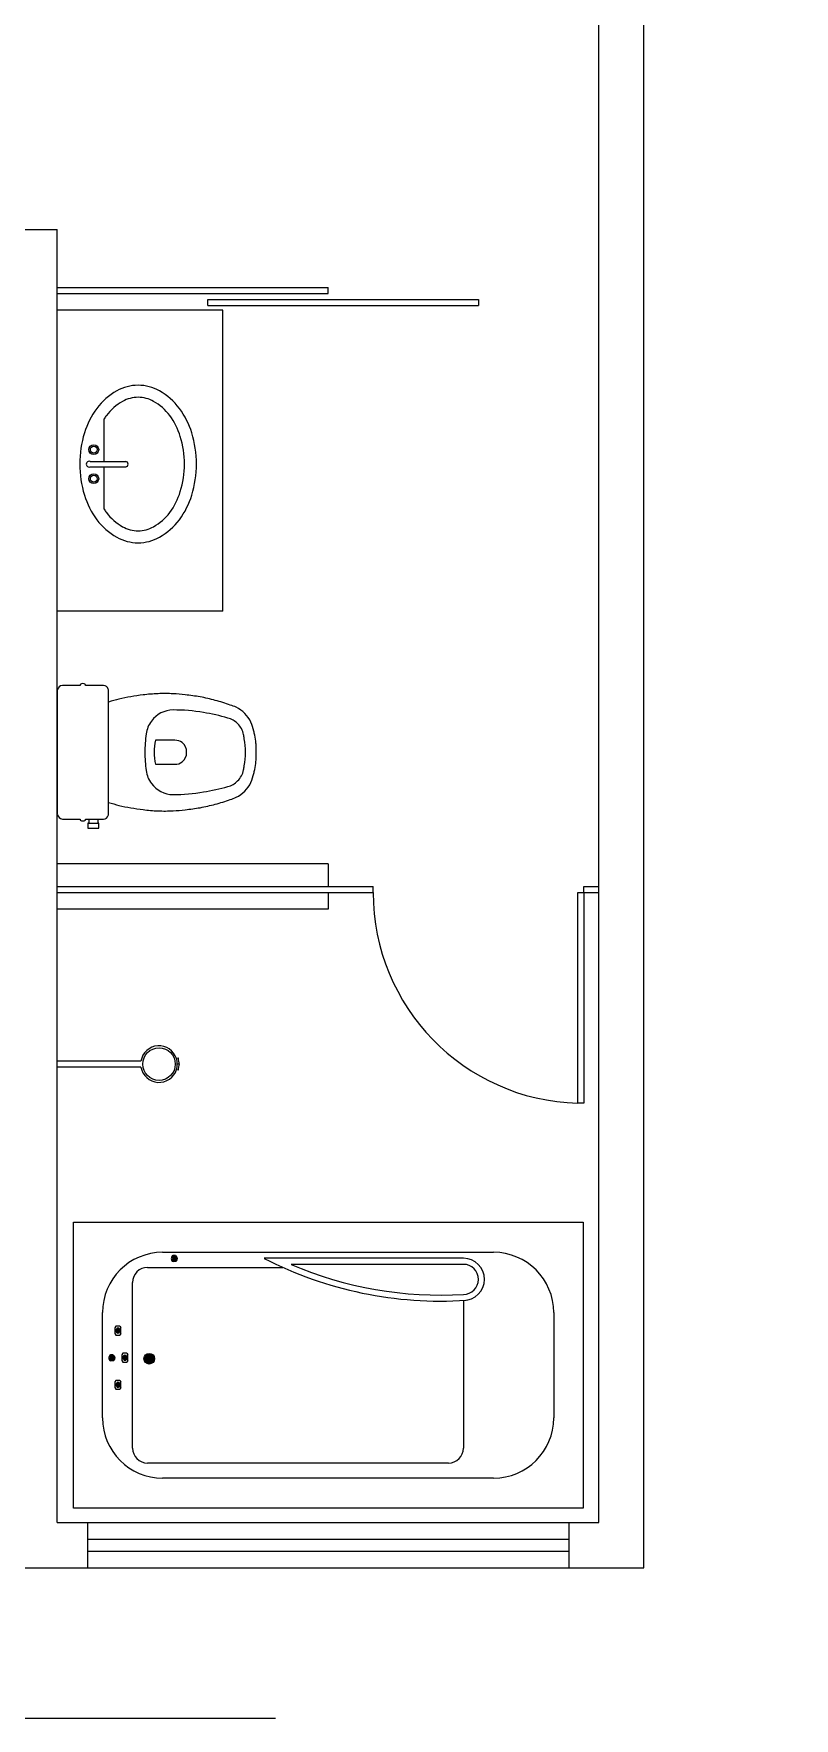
# Model space of a CAD drawing. Header units: millimetres. Extents: x 166 to 289, y 88 to 139.
# Drawn here: x 210.82 to 213.35, y 108.26 to 113.86 of the extents above; entities that cross this region are included whole.
import ezdxf

# ---------------------------------------------------------------- set-up
doc = ezdxf.new("R2010")
doc.units = ezdxf.units.MM
doc.header["$LTSCALE"] = 0.6
doc.linetypes.add('HIDDEN', pattern=[9.525, 6.35, -3.175])
for name, color, linetype in [('0.1', 1, 'Continuous'), ('0.3', 3, 'Continuous'), ('02', 2, 'Continuous'), ('AP-SAN', 3, 'Continuous'), ('AR-ALV', 5, 'Continuous'), ('AR-PRJ', 1, 'HIDDEN'), ('Mobiliário', 160, 'Continuous'), ('Mobiliário2', 10, 'Continuous')]:
    doc.layers.add(name, color=color, linetype=linetype)

# ---------------------------------------------------------------- blocks, each defined once
blk = doc.blocks.new('BANHEIRA1')
h = blk.add_hatch(color=256)
edge = h.paths.add_edge_path()
edge.add_ellipse((4.8422, 6.6043), major_axis=(0, 0.00808), ratio=0.516354, start_angle=0, end_angle=360)
h = blk.add_hatch(color=256)
edge = h.paths.add_edge_path()
edge.add_ellipse((4.6347, 6.2743), major_axis=(0, 0.00808), ratio=0.516354, start_angle=0, end_angle=360)
h = blk.add_hatch()
h.set_pattern_fill('ANSI31', color=256, scale=0.001, angle=41.8407, style=0)
h.set_pattern_definition([(86.84071, (-3.0886006, 5.630734), (-0.0031701745, 0.0001749809), [])])
h.paths.add_polyline_path([(4.7443, 6.2845, 1), (4.7678, 6.2583, 1)])
h.paths.add_polyline_path([(4.7611, 6.2657, -1), (4.751, 6.277, -1)], flags=16)
blk.add_hatch(color=256).paths.add_polyline_path([(4.748, 6.2716, 1), (4.7632, 6.2716, 1)])
for p, q in [((4.5038, 6.725), (6.1984, 6.725)), ((4.5038, 5.775), (4.5038, 6.725)), ((6.1984, 6.725), (6.1984, 5.775)), ((4.8, 6.625), (5.9, 6.625)), ((4.75, 6.575), (5.2, 6.575)), ((4.7, 5.975), (4.7, 6.525)), ((5.8, 6.4652), (5.8, 5.975)), ((4.6, 6.075), (4.6, 6.425)), ((6.1, 6.425), (6.1, 6.075)), ((4.6416, 6.3745), (4.6416, 6.3556)), ((4.658, 6.3795), (4.6448, 6.3795)), ((4.6448, 6.3502), (4.658, 6.3502)), ((4.6616, 6.3556), (4.6616, 6.3745)), ((4.6646, 6.2845), (4.6646, 6.2656)), ((4.6811, 6.2895), (4.6679, 6.2895)), ((4.6846, 6.2656), (4.6846, 6.2845)), ((4.6679, 6.2602), (4.6811, 6.2602)), ((4.6416, 6.1945), (4.6416, 6.1756)), ((4.658, 6.1995), (4.6448, 6.1995)), ((4.6448, 6.1702), (4.658, 6.1702)), ((4.6616, 6.1756), (4.6616, 6.1945)), ((5.75, 5.925), (4.75, 5.925)), ((5.9, 5.875), (4.8, 5.875)), ((6.1984, 5.775), (4.5038, 5.775))]:
    blk.add_line(p, q)
for points in [[(4.8293, 6.6085), (4.8317, 6.6085)], [(4.8315, 6.6128), (4.8391, 6.6128)], [(4.8328, 6.6138), (4.8404, 6.6138)], [(4.8425, 6.6144), (4.8344, 6.6144)], [(5.8, 6.6051), (5.1373, 6.6051)], [(4.8314, 6.6), (4.8293, 6.6)], [(4.8391, 6.5957), (4.8315, 6.5957)], [(4.8404, 6.5947), (4.8328, 6.5947)], [(4.8425, 6.5942), (4.8344, 6.5942)], [(5.8, 6.5851), (5.2269, 6.5851)], [(4.6448, 6.3795), (4.6416, 6.3745)], [(4.6416, 6.3556), (4.6448, 6.3502)], [(4.6488, 6.3608), (4.6548, 6.3608), (4.6548, 6.3697), (4.6488, 6.3697), (4.6488, 6.3608)], [(4.658, 6.3795), (4.6616, 6.3745)], [(4.6616, 6.3556), (4.658, 6.3502)], [(4.6217, 6.2786), (4.6241, 6.2786)], [(4.6239, 6.27), (4.6217, 6.27)], [(4.6239, 6.2829), (4.6315, 6.2829)], [(4.6252, 6.2839), (4.6328, 6.2839)], [(4.6349, 6.2844), (4.6269, 6.2844)], [(4.6679, 6.2895), (4.6646, 6.2845)], [(4.6719, 6.2708), (4.6779, 6.2708), (4.6779, 6.2797), (4.6719, 6.2797), (4.6719, 6.2708)], [(4.6811, 6.2895), (4.6846, 6.2845)], [(4.6315, 6.2657), (4.6239, 6.2657)], [(4.6328, 6.2647), (4.6252, 6.2647)], [(4.6349, 6.2642), (4.6269, 6.2642)], [(4.6646, 6.2656), (4.6679, 6.2602)], [(4.6846, 6.2656), (4.6811, 6.2602)], [(4.6448, 6.1995), (4.6416, 6.1945)], [(4.6416, 6.1756), (4.6448, 6.1702)], [(4.6488, 6.1808), (4.6548, 6.1808), (4.6548, 6.1897), (4.6488, 6.1897), (4.6488, 6.1808)], [(4.658, 6.1995), (4.6616, 6.1945)], [(4.6616, 6.1756), (4.658, 6.1702)]]:
    blk.add_lwpolyline(points)
for radius in [0.0176, 0.00758]:
    blk.add_circle((4.7556, 6.2716), radius)
for centre, radius, start, end in [((4.8, 6.425), 0.2, 90, 180), ((4.835, 6.6093), 0.00341, 33.2487, 293.6159), ((5.725, 7.75), 1.287, 242.8286, 273.7245), ((5.8, 6.5352), 0.0699, 270, 90), ((5.9, 6.425), 0.2, 0, 90), ((4.75, 6.525), 0.05, 90, 180), ((4.8348, 6.5994), 0.0034, 61.7154, 329.6633), ((5.725, 7.75), 1.267, 246.8494, 273.3937), ((5.8, 6.5352), 0.0499, 270, 90), ((4.6272, 6.2694), 0.0034, 61.7154, 329.6633), ((4.6275, 6.2793), 0.00341, 33.2487, 293.6159), ((4.8, 6.075), 0.2, 180, 270), ((5.9, 6.075), 0.2, 270, 0), ((4.75, 5.975), 0.05, 180, 270), ((5.75, 5.975), 0.05, 270, 360)]:
    blk.add_arc(centre, radius, start, end)
for centre in [(4.8347, 6.6043), (4.6271, 6.2743)]:
    blk.add_ellipse(centre, major_axis=(0, 0.0101), ratio=0.58778, start_param=6.246279, end_param=9.461684)
for centre, major_axis, ratio in [((4.8422, 6.6043), (0, 0.0101), 0.58778), ((4.8422, 6.6043), (0, 0.00808), 0.516354), ((4.6519, 6.3649), (0, 0.00974), 0.574468), ((4.6347, 6.2743), (0, 0.0101), 0.58778), ((4.6347, 6.2743), (0, 0.00808), 0.516354), ((4.675, 6.2749), (0, 0.00974), 0.574468), ((4.6519, 6.1849), (0, 0.00974), 0.574468)]:
    blk.add_ellipse(centre, major_axis=major_axis, ratio=ratio)
blk = doc.blocks.new('vaso3')
for points in [[(0, -0.17), (0.205, -0.17, 0.059373), (0.2098, -0.1695, 0.333509), (0.222, -0.154), (0.222, -0.1355), (0.222, -0.1045), (0.222, -0.094), (0.2248, -0.094, 0.252251), (0.2251, -0.0939, 0.160103), (0.228, -0.085, 0.160103), (0.2251, -0.0761, 0.252251), (0.2248, -0.076), (0.222, -0.076), (0.222, -0.017, 0.327853), (0.2069, -0.0003, 0.087637), (0.2038, 0), (0, 0), (-0.2038, 0, 0.087637), (-0.2069, -0.0003, 0.327853), (-0.222, -0.017), (-0.222, -0.076), (-0.2248, -0.076, 0.252251), (-0.2251, -0.0761, 0.160103), (-0.228, -0.085, 0.160103), (-0.2251, -0.0939, 0.252251), (-0.2248, -0.094), (-0.222, -0.094), (-0.222, -0.1045), (-0.236, -0.1045), (-0.236, -0.102), (-0.252, -0.102), (-0.252, -0.12), (-0.252, -0.138), (-0.236, -0.138), (-0.236, -0.1355), (-0.222, -0.1355), (-0.222, -0.154, 0.333509), (-0.2098, -0.1695, 0.059373), (-0.205, -0.17)], [(0, -0.291, 0.041331), (-0.0608, -0.2956, 0.129345), (-0.1036, -0.3127, 0.234638), (-0.1405, -0.385, 0.044666), (-0.1319, -0.486, 0.031515), (-0.1138, -0.5665, 0.151063), (-0.0952, -0.5993, 0.148094), (-0.0588, -0.6192, 0.031073), (-0.0451, -0.6214, 0.035055), (0, -0.6255, 0.035055), (0.0451, -0.6214, 0.031073), (0.0588, -0.6192, 0.148094), (0.0952, -0.5993, 0.151063), (0.1138, -0.5665, 0.031515), (0.1319, -0.486, 0.044666), (0.1405, -0.385, 0.234638), (0.1036, -0.3127, 0.129345), (0.0608, -0.2956, 0.041331)], [(-0.04, -0.391, 0.164444), (-0.032, -0.415, 0.245936), (0, -0.43, 0.245936), (0.032, -0.415, 0.164444), (0.04, -0.391), (0.04, -0.326, 0.108885), (-0.04, -0.326)]]:
    blk.add_lwpolyline(points, format="xyb", close=True)
for points in [[(-0.236, -0.1045), (-0.236, -0.12), (-0.236, -0.1355)], [(-0.222, -0.1045), (-0.222, -0.1355)]]:
    blk.add_lwpolyline(points)
blk.add_lwpolyline([(-0.167, -0.17, -0.003882), (-0.1765, -0.205, 0.024258), (-0.1905, -0.285, 0.02486), (-0.1945, -0.335, 0.033324), (-0.194, -0.385, 0.02486), (-0.191, -0.425, 0.012268), (-0.184, -0.475, 0.015806), (-0.1725, -0.525, 0.026699), (-0.157, -0.575, 0.021919), (-0.1495, -0.595, 0.174675), (-0.1, -0.6435, 0.045452), (-0.07, -0.653, 0.022856), (-0.0571, -0.6562, 0.041289), (-0.0304, -0.6602, 0.052091), (-0.0228, -0.6606, 0.04333), (0, -0.661, 0.04333), (0.0228, -0.6606, 0.052091), (0.0304, -0.6602, 0.041289), (0.0571, -0.6562, 0.022856), (0.07, -0.653, 0.045452), (0.1, -0.6435, 0.174675), (0.1495, -0.595, 0.021919), (0.157, -0.575, 0.026699), (0.1725, -0.525, 0.015806), (0.184, -0.475, 0.012268), (0.191, -0.425, 0.02486), (0.194, -0.385, 0.033324), (0.1945, -0.335, 0.02486), (0.1905, -0.285, 0.024258), (0.1765, -0.205, -0.003882), (0.167, -0.17)], format="xyb")
blk = doc.blocks.new('lavatório3')
at = {"layer": 'AP-SAN', "color": 0}
for p, q in [((-0.0813, 0.1502), (-0.0813, 0.0094)), ((-0.0343, 0.0094), (-0.1545, 0.0094)), ((-0.0343, -0.0086), (-0.1545, -0.0086)), ((-0.0813, -0.0086), (-0.0813, -0.1502))]:
    blk.add_line(p, q, dxfattribs=at)
for centre, radius in [((-0.0467, 0.0487), 0.0163), ((-0.0467, 0.0487), 0.0113), ((-0.0467, -0.0479), 0.0163), ((-0.0467, -0.0479), 0.0113)]:
    blk.add_circle(centre, radius, dxfattribs=at)
for centre, radius, start, end in [((-0.1628, 0.0602), 0.2095, 119.1924, 143.4475), ((-0.194, 0.116), 0.1456, 90, 119.1924), ((-0.194, 0.116), 0.1456, 60.8076, 90), ((-0.2251, 0.0602), 0.2095, 36.5525, 60.8076), ((-0.1137, 0.0238), 0.2707, 143.4475, 162.9288), ((-0.1628, 0.0602), 0.1695, 119.1924, 143.4475), ((-0.194, 0.116), 0.1056, 90, 119.1924), ((-0.194, 0.116), 0.1056, 60.8076, 90), ((-0.2251, 0.0602), 0.1695, 36.5525, 60.8076), ((-0.2743, 0.0238), 0.2707, 17.0712, 36.5525), ((-0.1137, 0.0238), 0.2307, 143.4475, 162.9288), ((-0.2743, 0.0238), 0.2307, 33.2204, 36.5525), ((-0.0362, 0), 0.3517, 162.9288, 180), ((-0.0362, 0), 0.3117, 162.9288, 180), ((-0.3517, 0), 0.3517, 0, 17.0712), ((-0.0362, 0), 0.3517, 180, 197.0712), ((-0.0362, 0), 0.3117, 180, 197.0712), ((-0.1518, 0.0004), 0.009, 92.7492, 267.2508), ((-0.0311, 0.0004), 0.00955, 250.3341, 109.6659), ((-0.3517, 0), 0.3517, 342.9288, 0), ((-0.1137, -0.0238), 0.2707, 197.0712, 216.5525), ((-0.1137, -0.0238), 0.2307, 197.0712, 216.5525), ((-0.2743, -0.0238), 0.2707, 323.4475, 342.9288), ((-0.1628, -0.0602), 0.1695, 216.5525, 240.8076), ((-0.2251, -0.0602), 0.1695, 299.1924, 323.4475), ((-0.2743, -0.0238), 0.2307, 323.4475, 326.7796), ((-0.1628, -0.0602), 0.2095, 216.5525, 240.8076), ((-0.194, -0.116), 0.1056, 240.8076, 270), ((-0.194, -0.116), 0.1056, 270, 299.1924), ((-0.2251, -0.0602), 0.2095, 299.1924, 323.4475), ((-0.194, -0.116), 0.1456, 240.8076, 270), ((-0.194, -0.116), 0.1456, 270, 299.1924)]:
    blk.add_arc(centre, radius, start, end, dxfattribs=at)
blk = doc.blocks.new('chuveiro1')
at = {"ltscale": 0.4}
for p, q in [((0.2781, 0), (0, 0)), ((0.4018, 0.0099), (0.3961, 0.0082)), ((0.2781, -0.02), (0, -0.02)), ((0.3962, -0.0278), (0.4017, -0.0294)), ((0.4054, -0.01), (0.3989, -0.01)), ((0.4054, -0.01), (0.3989, -0.01))]:
    blk.add_line(p, q, dxfattribs=at)
blk.add_line((0, -0.02), (0, 0))
blk.add_circle((0.3381, -0.01), 0.0541, dxfattribs=at)
for centre, radius, start, end in [((0.3381, -0.01), 0.0608, 17.388, 170.5313), ((0.3381, -0.01), 0.0608, 343.0092, 17.388), ((0.4019, 0.0095), 0.000485, 353.9787, 107.388), ((0.4409, 0.0054), 0.0388, 173.9787, 203.3533), ((0.3381, -0.01), 0.0608, 189.4687, 343.0092), ((0.4019, -0.029), 0.000485, 253.0092, 5.2895), ((0.4409, -0.0254), 0.0388, 156.6467, 185.2895)]:
    blk.add_arc(centre, radius, start, end, dxfattribs=at)

msp = doc.modelspace()

# ---------------------------------------------------------------- linework, layer by layer
at = {"layer": '0.1'}
msp.add_line((211.3966, 112.9552), (211.3966, 112.9752), dxfattribs=at)
at = {"layer": '0.1', "linetype": 'HIDDEN'}
for p, q in [((210.9966, 108.912), (210.9966, 108.762)), ((212.5966, 108.912), (212.5966, 108.762)), ((210.9966, 108.857), (212.5966, 108.857)), ((210.9966, 108.817), (212.5966, 108.817))]:
    msp.add_line(p, q, dxfattribs=at)
at = {"layer": '0.1'}
msp.add_arc((212.6466, 111.0049), 0.7, 180, 268.3628, dxfattribs=at)
at = {"layer": '0.3'}
for p, q in [((211.7966, 111.0999), (210.8966, 111.0999)), ((211.7966, 111.0999), (211.7966, 111.0249)), ((211.7966, 111.0049), (211.7966, 110.9499)), ((211.7966, 110.9499), (210.8966, 110.9499))]:
    msp.add_line(p, q, dxfattribs=at)
at = {"layer": '02'}
for p, q in [((210.8966, 113.0152), (211.7966, 113.0152)), ((210.8966, 112.9952), (211.7966, 112.9952)), ((211.7966, 112.9952), (211.7966, 113.0152)), ((211.3966, 112.9752), (212.2966, 112.9752)), ((211.3966, 112.9552), (212.2966, 112.9552)), ((212.2966, 112.9752), (212.2966, 112.9552)), ((210.8966, 111.0249), (211.7966, 111.0249)), ((210.8966, 111.0049), (211.7966, 111.0049)), ((211.7966, 111.0249), (211.9466, 111.0249)), ((211.7966, 111.0049), (211.9466, 111.0049)), ((211.9466, 111.0049), (211.9466, 111.0249)), ((212.6266, 110.3049), (212.6266, 111.0049)), ((212.6266, 111.0049), (212.6466, 111.0049)), ((212.6466, 111.0049), (212.6466, 111.0249)), ((212.6466, 111.0249), (212.6966, 111.0249)), ((212.6466, 111.0049), (212.6966, 111.0049)), ((212.6466, 111.0049), (212.6466, 110.3049)), ((212.6466, 110.3049), (212.6266, 110.3049))]:
    msp.add_line(p, q, dxfattribs=at)
at = {"layer": 'AR-ALV'}
for p, q in [((212.8466, 108.762), (212.8466, 118.262)), ((212.6966, 108.912), (212.6966, 115.558)), ((210.7466, 113.208), (210.8966, 113.208)), ((210.8966, 108.912), (210.8966, 113.208)), ((210.8966, 108.912), (212.6966, 108.912)), ((210.7466, 108.762), (212.8466, 108.762))]:
    msp.add_line(p, q, dxfattribs=at)
at = {"layer": 'AR-PRJ'}
msp.add_line((202.0966, 108.262), (213.3466, 108.262), dxfattribs=at)
at = {"layer": 'Mobiliário2'}
for p, q in [((211.4466, 112.9399), (210.8966, 112.9399)), ((211.4466, 111.9399), (211.4466, 112.9399)), ((211.4466, 111.9399), (210.8966, 111.9399))]:
    msp.add_line(p, q, dxfattribs=at)

# ---------------------------------------------------------------- block references
at = {"layer": 'Mobiliário'}
for name, p, rotation in [('lavatório3', (210.9712, 112.4285), 180), ('vaso3', (210.8966, 111.471), 90)]:
    msp.add_blockref(name, p, dxfattribs=dict(at, rotation=rotation))
for name, p in [('chuveiro1', (210.8966, 110.4452)), ('BANHEIRA1', (206.4467, 103.1849))]:
    msp.add_blockref(name, p, dxfattribs=at)

doc.saveas('drawing.dxf')
